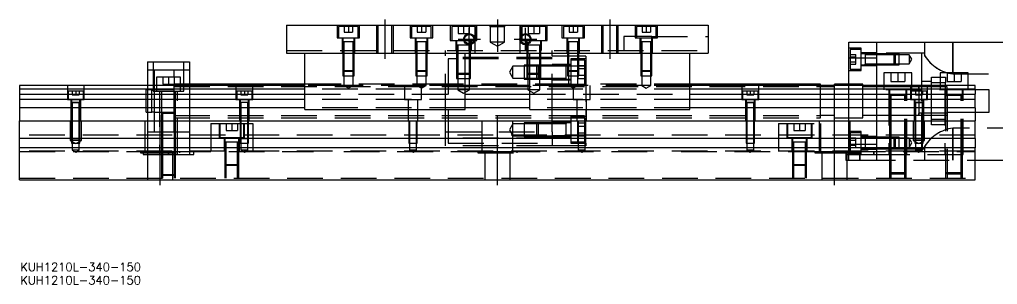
# Model space of a CAD drawing. Extents: x -8 to 530, y -268 to 102.
# Drawn here: x 0 to 347.9, y -268.3 to -174 of the extents above; entities that cross this region are included whole.
import ezdxf

# ---------------------------------------------------------------- set-up
doc = ezdxf.new("R2010")
doc.units = 0
doc.linetypes.add('CENTER', pattern=[50.8, 31.75, -6.35, 6.35, -6.35])
doc.linetypes.add('DASHED', pattern=[19.05, 12.7, -6.35])
doc.layers.get('0').update_dxf_attribs({"linetype": 'CONTINUOUS'})
doc.layers.add('CENTER', color=1, linetype='CENTER')
doc.styles.get("Standard").update_dxf_attribs({"font": 'txt.shx', "height": 3, "bigfont": 'bigfont.shx'})

# ---------------------------------------------------------------- blocks, each defined once
blk = doc.blocks.new('*U2')
at = {"color": 7, "linetype": 'CONTINUOUS'}
blk.add_text('KUH1210L-340-150', height=3, dxfattribs=at).set_placement((0.26, -263.57))
blk = doc.blocks.new('*U3')
at = {"color": 7, "linetype": 'CONTINUOUS'}
blk.add_text('KUH1210L-340-150', height=3, dxfattribs=at).set_placement((0.26, -268.29))

msp = doc.modelspace()

# ---------------------------------------------------------------- linework, layer by layer
at = {"color": 7, "linetype": 'CONTINUOUS'}
for p, q in [((95, -176), (95, -186)), ((95, -176), (245, -176)), ((245, -176), (245, -186)), ((295, -187.67029), (295, -182)), ((295, -182), (305, -182)), ((305, -182), (377, -182)), ((305, -197.5), (305, -182)), ((95, -186), (245, -186)), ((101.5, -206), (101.5, -186)), ((158.5, -206), (158.5, -186)), ((181.5, -206), (181.5, -186)), ((238.5, -206), (238.5, -186)), ((295, -197.5), (295, -187.67029)), ((295, -187.67029), (305, -187.67029)), ((45.5, -189), (45.5, -197.5)), ((45.5, -189), (60.5, -189)), ((60.5, -189), (60.5, -197.5)), ((194.5, -192.75), (194.5, -190.249994)), ((194.5, -195.250006), (194.5, -190.249994)), ((194.5, -195.250006), (194.5, -192.599968)), ((317.5, -193), (307.5, -193)), ((307.5, -193), (307.5, -197.5)), ((317.5, -197.5), (317.5, -193)), ((337.5, -193), (327.5, -193)), ((327.5, -193), (327.5, -197.5)), ((337.5, -197.5), (337.5, -193)), ((0, -197.5), (0, -198.752272)), ((101.5, -197.5), (0, -197.5)), ((101.5, -197), (60.5, -197)), ((181.5, -197.5), (158.5, -197.5)), ((184.1, -194.85), (189.5, -194.85)), ((285, -197), (238.5, -197)), ((340, -197.5), (238.5, -197.5)), ((285, -197.5), (285, -197)), ((290, -197.5), (290, -197)), ((295, -197), (290, -197)), ((320, -197.999994), (320, -208.000006)), ((320, -197.999994), (320, -198.75)), ((340, -198.752272), (340, -197.5)), ((101.5, -198.752272), (0, -198.752272)), ((0, -198.752272), (0, -200.52668)), ((0, -200.52668), (101.5, -200.52668)), ((0, -200.52668), (0, -202.423076)), ((181.5, -198.752272), (158.5, -198.752272)), ((158.5, -200.52668), (181.5, -200.52668)), ((340, -198.752272), (238.5, -198.752272)), ((238.5, -200.52668), (340, -200.52668)), ((315.500006, -201), (309.499994, -201)), ((315.500006, -201), (309.499994, -201)), ((320, -198.75), (320, -199)), ((321, -198.75), (320, -198.75)), ((320, -199), (320, -199.5)), ((320, -200.8), (320, -202.5)), ((324.5, -198.75), (321, -198.75)), ((327.5, -198.75), (324.5, -198.75)), ((329.5, -198.75), (327.5, -198.75)), ((335.500006, -201), (329.499994, -201)), ((335.500006, -201), (329.499994, -201)), ((330, -198.75), (329.5, -198.75)), ((340, -198.752272), (340, -200.52668)), ((340, -202.423076), (340, -200.52668)), ((0, -202.423076), (0, -205.477372)), ((101.5, -202.423076), (0, -202.423076)), ((181.5, -202.423076), (158.5, -202.423076)), ((340, -202.423076), (238.5, -202.423076)), ((320, -202.5), (320, -207.25)), ((320, -203), (320, -208.000006)), ((340, -205.477372), (340, -202.423076)), ((101.5, -205.477372), (0, -205.477372)), ((0, -205.477372), (0, -210)), ((101.5, -206), (158.5, -206)), ((181.5, -205.477372), (158.5, -205.477372)), ((181.5, -206), (238.5, -206)), ((340, -205.477372), (238.5, -205.477372)), ((320, -207.25), (330, -207.25)), ((340, -205.477372), (340, -210)), ((0, -216.3), (0, -210)), ((0, -210), (340, -210)), ((189.5, -211.15), (184.1, -211.15)), ((194.5, -211.15), (189.5, -211.15)), ((194.5, -213.25), (194.5, -210.749994)), ((194.5, -215.750006), (194.5, -210.749994)), ((194.5, -213.25), (194.5, -210.749994)), ((194.5, -215.750006), (194.5, -210.749994)), ((194.5, -215.35), (194.5, -211.15)), ((340, -216.3), (340, -210)), ((184.1, -215.35), (189.5, -215.35)), ((189.5, -215.35), (194.5, -215.35)), ((194.5, -215.750006), (194.5, -215.35)), ((340, -216.3), (0, -216.3)), ((0, -219.7), (0, -216.3)), ((340, -216.3), (340, -219.7)), ((0, -231), (0, -219.7)), ((340, -219.7), (0, -219.7)), ((340, -231), (340, -219.7)), ((340, -224), (377, -224)), ((0, -231), (340, -231))]:
    msp.add_line(p, q, dxfattribs=at)
at = {"color": 3, "linetype": 'DASHED'}
for p, q in [((113, -176), (113, -180.5)), ((120.5, -176.5), (113.5, -176.5)), ((113.5, -176.5), (113.5, -180.5)), ((115.5, -176.5), (115.5, -178.5)), ((117, -176.5), (117, -178.5)), ((118.5, -176.5), (118.5, -178.5)), ((120.5, -180.5), (120.5, -176.5)), ((121, -180.5), (121, -176)), ((127.000006, -176), (127.000006, -186)), ((127.5, -176), (127.5, -186)), ((132.5, -186), (132.5, -176)), ((132.999994, -186), (132.999994, -176)), ((139, -176), (139, -180.5)), ((146.5, -176.5), (139.5, -176.5)), ((139.5, -176.5), (139.5, -180.5)), ((141.5, -176.5), (141.5, -178.5)), ((143, -176.5), (143, -178.5)), ((144.5, -176.5), (144.5, -178.5)), ((146.5, -180.5), (146.5, -176.5)), ((147, -180.5), (147, -176)), ((153.25, -176), (153.25, -181.5)), ((162.25, -176.5), (153.75, -176.5)), ((153.75, -176.5), (153.75, -181.5)), ((156, -176.5), (156, -179)), ((158, -176.5), (158, -179)), ((160, -176.5), (160, -179)), ((162, -176), (162, -186)), ((162.25, -181.5), (162.25, -176.5)), ((162.75, -181.5), (162.75, -176)), ((167.5, -176.5), (167, -176)), ((167.5, -176.5), (167.5, -182)), ((167.5, -176.5), (172.5, -176.5)), ((172.5, -176.5), (173, -176)), ((172.5, -182), (172.5, -176.5)), ((178, -176), (178, -186)), ((178.25, -176), (178.25, -181.5)), ((187.25, -176.5), (178.75, -176.5)), ((178.75, -176.5), (178.75, -179.43875)), ((181, -176.5), (181, -179)), ((183, -176.5), (183, -179)), ((185, -176.5), (185, -179)), ((187.25, -181.5), (187.25, -176.5)), ((187.75, -181.5), (187.75, -176)), ((193, -176), (193, -180.5)), ((200.5, -176.5), (193.5, -176.5)), ((193.5, -176.5), (193.5, -180.5)), ((195.5, -176.5), (195.5, -178.5)), ((197, -176.5), (197, -178.5)), ((198.5, -176.5), (198.5, -178.5)), ((200.5, -180.5), (200.5, -176.5)), ((201, -180.5), (201, -176)), ((207.000006, -176), (207.000006, -186)), ((207.5, -176), (207.5, -186)), ((212.5, -186), (212.5, -176)), ((212.999994, -186), (212.999994, -176)), ((219, -176), (219, -180.5)), ((226.5, -176.5), (219.5, -176.5)), ((219.5, -176.5), (219.5, -180.5)), ((221.5, -176.5), (221.5, -178.5)), ((223, -176.5), (223, -178.5)), ((224.5, -176.5), (224.5, -178.5)), ((226.5, -180.5), (226.5, -176.5)), ((227, -180.5), (227, -176)), ((113, -180.5), (121, -180.5)), ((114.75, -180.5), (114.75, -186)), ((115, -180.5), (115, -181.9)), ((115.5, -178.5), (117, -178.5)), ((117, -178.5), (118.5, -178.5)), ((119, -181.9), (119, -180.5)), ((119.25, -186), (119.25, -180.5)), ((139, -180.5), (147, -180.5)), ((140.75, -180.5), (140.75, -186)), ((141, -180.5), (141, -181.9)), ((141.5, -178.5), (143, -178.5)), ((143, -178.5), (144.5, -178.5)), ((145, -181.9), (145, -180.5)), ((145.25, -186), (145.25, -180.5)), ((156, -179), (158, -179)), ((158, -179), (160, -179)), ((178.75, -179.43875), (178.75, -179.922968)), ((178.75, -179.922968), (178.75, -181.5)), ((181, -179), (183, -179)), ((183, -179), (185, -179)), ((193, -180.5), (201, -180.5)), ((194.75, -180.5), (194.75, -186)), ((195, -180.5), (195, -181.9)), ((195.5, -178.5), (197, -178.5)), ((197, -178.5), (198.5, -178.5)), ((199, -181.9), (199, -180.5)), ((199.25, -186), (199.25, -180.5)), ((215, -180), (215, -185)), ((225, -180), (215, -180)), ((219, -180.5), (227, -180.5)), ((220.75, -180.5), (220.75, -186)), ((221, -180.5), (221, -181.9)), ((221.5, -178.5), (223, -178.5)), ((223, -178.5), (224.5, -178.5)), ((225, -180), (245, -180)), ((225, -180.5), (225, -180)), ((225, -180), (225, -180.5)), ((225, -181.9), (225, -180.5)), ((225.25, -186), (225.25, -180.5)), ((119.000006, -181.9), (114.999994, -181.9)), ((119.000006, -181.9), (114.999994, -181.9)), ((119.000006, -181.9), (114.999994, -181.9)), ((115, -181.895), (115, -181.9)), ((115, -181.9), (115.216462, -181.9)), ((115.216708, -181.9), (115, -181.9)), ((115, -181.9), (115, -181.905)), ((115, -181.9), (115, -186)), ((118.783332, -181.9), (115.216708, -181.9)), ((115.35, -181.9), (115.35, -186)), ((118.65, -186), (118.65, -181.9)), ((119, -181.9), (118.783332, -181.9)), ((118.783538, -181.9), (119, -181.9)), ((119, -181.9), (119, -181.895)), ((119, -181.905), (119, -181.9)), ((119, -186), (119, -181.9)), ((145.000006, -181.9), (140.999994, -181.9)), ((141, -181.895), (141, -181.9)), ((141.216708, -181.9), (141, -181.9)), ((141, -181.9), (141, -181.905)), ((141, -181.9), (141, -186)), ((144.783332, -181.9), (141.216708, -181.9)), ((141.35, -181.9), (141.35, -186)), ((144.65, -186), (144.65, -181.9)), ((145, -181.9), (144.783332, -181.9)), ((145, -181.9), (145, -181.895)), ((145, -181.905), (145, -181.9)), ((145, -186), (145, -181.9)), ((153.25, -181.5), (162.75, -181.5)), ((155.25, -181.5), (155.25, -185)), ((160.500006, -183.1), (155.499994, -183.1)), ((160.500006, -183.1), (155.499994, -183.1)), ((155.5, -181.5), (155.5, -183.1)), ((155.5, -183.095), (155.5, -183.1)), ((155.5, -183.1), (155.757448, -183.1)), ((155.757468, -183.1), (155.5, -183.1)), ((155.5, -183.1), (155.5, -183.105)), ((155.5, -183.1), (155.5, -185)), ((160.013852, -183.1), (155.757468, -183.1)), ((155.9, -183.1), (155.9, -185)), ((160.242552, -183.1), (160.013852, -183.1)), ((160.1, -185), (160.1, -183.1)), ((160.5, -183.1), (160.242552, -183.1)), ((160.242602, -183.1), (160.5, -183.1)), ((160.5, -182.572418), (160.5, -181.5)), ((160.5, -182.936492), (160.5, -182.572418)), ((160.5, -183.1), (160.5, -182.936492)), ((160.5, -183.1), (160.5, -183.095)), ((160.5, -183.105), (160.5, -183.1)), ((160.5, -185), (160.5, -183.1)), ((160.75, -185), (160.75, -181.5)), ((172.5, -182), (167.5, -182)), ((167.5, -182), (170, -183.443376)), ((170, -183.443376), (172.5, -182)), ((178.25, -181.5), (187.75, -181.5)), ((180.25, -181.5), (180.25, -185)), ((185.500006, -183.1), (180.499994, -183.1)), ((185.500006, -183.1), (180.499994, -183.1)), ((180.5, -181.5), (180.5, -182.572418)), ((180.5, -182.572418), (180.5, -182.936492)), ((180.5, -182.936492), (180.5, -183.1)), ((180.5, -183.095), (180.5, -183.1)), ((180.5, -183.1), (180.757448, -183.1)), ((180.757468, -183.1), (180.5, -183.1)), ((180.5, -183.1), (180.5, -183.105)), ((180.5, -183.1), (180.5, -185)), ((185.242552, -183.1), (180.757468, -183.1)), ((180.9, -183.1), (180.9, -185)), ((185.1, -185), (185.1, -183.1)), ((185.5, -183.1), (185.242552, -183.1)), ((185.242602, -183.1), (185.5, -183.1)), ((185.5, -183.1), (185.5, -181.5)), ((185.5, -183.1), (185.5, -183.095)), ((185.5, -183.105), (185.5, -183.1)), ((185.5, -185), (185.5, -183.1)), ((185.75, -185), (185.75, -181.5)), ((199.000006, -181.9), (194.999994, -181.9)), ((199.000006, -181.9), (194.999994, -181.9)), ((199.000006, -181.9), (194.999994, -181.9)), ((199.000006, -181.9), (194.999994, -181.9)), ((195, -181.895), (195, -181.9)), ((195, -181.9), (195.216462, -181.9)), ((195.216708, -181.9), (195, -181.9)), ((195, -181.9), (195, -181.905)), ((195, -181.9), (195, -186)), ((198.783332, -181.9), (195.216708, -181.9)), ((195.35, -181.9), (195.35, -186)), ((198.65, -186), (198.65, -181.9)), ((199, -181.9), (198.783332, -181.9)), ((198.783538, -181.9), (199, -181.9)), ((199, -181.9), (199, -181.895)), ((199, -181.905), (199, -181.9)), ((199, -186), (199, -181.9)), ((225.000006, -181.9), (220.999994, -181.9)), ((225.000006, -181.9), (220.999994, -181.9)), ((225.000006, -181.9), (220.999994, -181.9)), ((225.000006, -181.9), (220.999994, -181.9)), ((221, -181.895), (221, -181.9)), ((221, -181.9), (221.216462, -181.9)), ((221.216708, -181.9), (221, -181.9)), ((221, -181.9), (221, -186)), ((221, -181.9), (221, -181.905)), ((224.783332, -181.9), (221.216708, -181.9)), ((221.35, -181.9), (221.35, -186)), ((224.65, -186), (224.65, -181.9)), ((225, -181.9), (224.783332, -181.9)), ((224.783538, -181.9), (225, -181.9)), ((225, -181.9), (225, -181.895)), ((225, -186), (225, -181.9)), ((225, -181.905), (225, -181.9)), ((299.5, -184.150758), (295, -184.150758)), ((299.5, -192.150758), (299.5, -184.150758)), ((322, -182), (322, -186.477288)), ((332, -193.35635), (332, -182)), ((332, -182), (332, -193.35635)), ((95, -185), (245, -185)), ((115, -186), (115, -192.15)), ((115.000006, -186), (115.000002, -192.15)), ((115.35, -186), (115.35, -192.5)), ((118.65, -192.5), (118.65, -186)), ((118.999998, -192.15), (118.999994, -186)), ((119, -192.15), (119, -186)), ((141, -186), (141, -192.15)), ((141.000006, -186), (141.000002, -192.15)), ((141.35, -186), (141.35, -192.5)), ((144.65, -192.5), (144.65, -186)), ((144.999998, -192.15), (144.999994, -186)), ((145, -192.15), (145, -186)), ((151.5, -186), (151.5, -185)), ((151.5, -206), (151.5, -186)), ((189.5, -187.5), (151.5, -187.5)), ((155.5, -185), (155.5, -186)), ((155.5, -186), (155.5, -193.1)), ((155.500006, -185), (155.500006, -186)), ((155.500006, -186), (155.500006, -193.100006)), ((155.9, -185), (155.9, -186)), ((155.9, -186), (155.9, -193.5)), ((160.1, -193.5), (160.1, -185)), ((160.499994, -193.1), (160.499994, -185)), ((160.5, -193.1), (160.5, -185)), ((180.5, -185), (180.5, -193.1)), ((180.500006, -185), (180.500006, -193.1)), ((180.9, -185), (180.9, -193.5)), ((185.1, -193.5), (185.1, -185)), ((185.499994, -193.1), (185.499994, -185)), ((185.5, -193.1), (185.5, -185)), ((189.5, -186), (189.5, -185)), ((189.5, -206), (189.5, -186)), ((195, -187), (189.5, -187)), ((195, -186), (195, -192.15)), ((195.35, -187), (195, -187)), ((195.000006, -186), (195.000002, -192.15)), ((195.35, -186), (195.35, -192.5)), ((198.65, -187), (195.35, -187)), ((198.65, -192.5), (198.65, -186)), ((199, -187), (198.65, -187)), ((198.999998, -192.15), (198.999994, -186)), ((199, -192.15), (199, -186)), ((201.5, -187), (199, -187)), ((201.5, -187), (201.5, -190.630684)), ((221, -186), (221, -192.15)), ((221.000006, -186), (221.000002, -192.15)), ((221.35, -186), (221.35, -192.5)), ((224.65, -192.5), (224.65, -186)), ((224.999998, -192.15), (224.999994, -186)), ((225, -192.15), (225, -186)), ((295.5, -184.650758), (295.5, -188.150758)), ((299.5, -184.650758), (295.5, -184.650758)), ((295.5, -186.418706), (297.5, -186.418706)), ((295.5, -187.284732), (297.5, -187.284732)), ((297.5, -187.284732), (297.5, -186.418706)), ((297.5, -189.016782), (297.5, -187.284732)), ((305, -185.900758), (299.5, -185.900758)), ((300.9, -186.150758), (299.5, -186.150758)), ((300.9, -186.150758), (300.895, -186.150758)), ((300.9, -186.150752), (300.9, -190.150762)), ((300.9, -186.150752), (300.9, -190.150762)), ((300.9, -186.150752), (300.9, -186.500758)), ((300.9, -186.150758), (300.9, -186.367426)), ((305, -186.150758), (300.9, -186.150758)), ((300.905, -186.150758), (300.9, -186.150758)), ((300.9, -186.367426), (300.9, -188.150758)), ((300.9, -186.500758), (300.9, -188.017714)), ((305, -186.500758), (300.9, -186.500758)), ((321, -186), (305, -186)), ((311.15, -186.150758), (305, -186.150758)), ((311.150006, -186.150762), (305, -186.150762)), ((311.5, -186.500758), (305, -186.500758)), ((311.15, -188.150758), (311.15, -186.150758)), ((311.5, -186.500758), (311.15, -186.150758)), ((313, -186.150762), (311.150006, -186.150762)), ((311.5, -186.500758), (311.5, -188.150758)), ((313, -186.500758), (311.5, -186.500758)), ((313, -190.150752), (313, -186.150762)), ((316.5, -186.500758), (313, -186.500758)), ((316.5, -186.500758), (316.5, -188.150758)), ((317.452628, -188.150758), (316.5, -186.500758)), ((321, -197.5), (321, -186)), ((322, -186), (321, -186)), ((322.038578, -186.714492), (322, -186.477288)), ((322, -186.477288), (322.033206, -186.69572)), ((322.033206, -186.69572), (322.130496, -186.952408)), ((322.151334, -186.995906), (322.038578, -186.714492)), ((47.5, -189), (47.5, -199.5)), ((58.5, -199.5), (58.5, -189)), ((152.5, -188), (152.5, -206)), ((155.5, -188), (152.5, -188)), ((155.9, -188), (155.5, -188)), ((189.5, -188), (155.9, -188)), ((175.5, -190.65), (174.287564, -192.75)), ((175.5, -194.85), (175.5, -190.65)), ((179.5, -190.65), (175.5, -190.65)), ((184.5, -190.250002), (179.5, -190.250006)), ((179.5, -190.250006), (179.5, -195.249994)), ((184.1, -190.65), (179.5, -190.65)), ((184.5, -190.25), (184.1, -190.65)), ((184.1, -194.85), (184.1, -190.65)), ((189.5, -190.65), (184.1, -190.65)), ((184.5, -190.25), (184.5, -195.25)), ((189.5, -190.25), (184.5, -190.25)), ((189.5, -190.250006), (184.5, -190.250002)), ((196.1, -190), (189.5, -190)), ((194.5, -190.25), (189.5, -190.25)), ((195, -190.630684), (189.5, -190.630684)), ((194.5, -190.65), (189.5, -190.65)), ((194.5, -190.25), (194.495, -190.25)), ((194.5, -192.599968), (194.5, -190.249994)), ((194.5, -190.507468), (194.5, -190.25)), ((194.505, -190.25), (194.5, -190.25)), ((195, -190.25), (194.5, -190.25)), ((194.5, -192.599954), (194.5, -190.507468)), ((195.35, -190.25), (195, -190.25)), ((195.35, -190.630684), (195, -190.630684)), ((196.1, -190.25), (195.35, -190.25)), ((198.65, -190.630684), (195.35, -190.630684)), ((196.1, -188), (196.1, -197.5)), ((201.5, -188), (196.1, -188)), ((198.65, -188.5), (196.1, -188.5)), ((198.6, -190.440598), (198.6, -191.5953)), ((201.1, -190.440598), (198.6, -190.440598)), ((199, -188.5), (198.65, -188.5)), ((199, -190.630684), (198.65, -190.630684)), ((201.1, -188.5), (199, -188.5)), ((201.5, -190.630684), (199, -190.630684)), ((201.1, -197), (201.1, -188.5)), ((201.5, -190.630684), (201.5, -206)), ((295.5, -188.150758), (295.5, -191.650758)), ((295.5, -189.016782), (297.5, -189.016782)), ((295.5, -189.882808), (297.5, -189.882808)), ((297.5, -189.882808), (297.5, -189.016782)), ((299.5, -190.150758), (300.905, -190.150758)), ((299.5, -190.400758), (305, -190.400758)), ((300.895, -190.150758), (305, -190.150758)), ((300.9, -188.017714), (300.9, -188.283802)), ((300.9, -188.150758), (300.9, -190.150762)), ((300.9, -188.150758), (300.9, -190.150762)), ((300.9, -188.150758), (300.9, -189.93405)), ((300.9, -188.283802), (300.9, -189.800758)), ((300.9, -189.800758), (305, -189.800758)), ((300.9, -189.93405), (300.9, -190.150758)), ((300.9, -189.93405), (300.9, -190.150758)), ((300.9, -190.150758), (300.9, -189.93409)), ((300.9, -190.150758), (300.9, -189.93409)), ((305, -189.800758), (311.5, -189.800758)), ((305, -190.150752), (311.150006, -190.150752)), ((305, -190.150758), (311.15, -190.150758)), ((311.15, -190.150758), (311.15, -188.150758)), ((311.15, -190.150758), (311.5, -189.800758)), ((311.150006, -190.150752), (313, -190.150752)), ((311.5, -188.150758), (311.5, -189.800758)), ((311.5, -189.800758), (313, -189.800758)), ((313, -189.800758), (316.5, -189.800758)), ((316.5, -188.150758), (316.5, -189.800758)), ((316.5, -189.800758), (317.452628, -188.150758)), ((48, -192), (45.5, -192)), ((48, -197.5), (48, -192)), ((55, -192), (48, -192)), ((57.25, -194.5), (48.75, -194.5)), ((48.75, -194.5), (48.75, -197.5)), ((51, -194.5), (51, -197)), ((53, -194.5), (53, -197)), ((55, -194.5), (55, -192)), ((60.5, -192), (55, -192)), ((55, -194.5), (55, -197)), ((57.25, -197.5), (57.25, -194.5)), ((115, -192.15), (119, -192.15)), ((115, -192.15), (115.35, -192.5)), ((115.000002, -192.15), (115.000006, -194)), ((115.000006, -194), (118.999994, -194)), ((118.65, -192.5), (115.35, -192.5)), ((115.35, -192.5), (115.35, -194)), ((115.35, -194), (115.35, -197.5)), ((118.65, -192.5), (119, -192.15)), ((118.65, -194), (118.65, -192.5)), ((118.65, -197.5), (118.65, -194)), ((118.999994, -194), (118.999998, -192.15)), ((141, -192.15), (145, -192.15)), ((141, -192.15), (141.35, -192.5)), ((141.000002, -192.15), (141.000006, -194)), ((141.000006, -194), (144.999994, -194)), ((144.65, -192.5), (141.35, -192.5)), ((141.35, -192.5), (141.35, -194)), ((141.35, -194), (141.35, -197.5)), ((144.65, -192.5), (145, -192.15)), ((144.65, -194), (144.65, -192.5)), ((144.65, -197.5), (144.65, -194)), ((144.999994, -194), (144.999998, -192.15)), ((155.5, -193.1), (160.5, -193.1)), ((155.5, -193.1), (155.9, -193.5)), ((155.500006, -193.100006), (155.500006, -195)), ((160.1, -193.5), (155.9, -193.5)), ((155.9, -193.5), (155.9, -195)), ((160.1, -193.5), (160.5, -193.1)), ((160.1, -195), (160.1, -193.5)), ((160.499994, -195), (160.499994, -193.1)), ((174.287564, -192.75), (175.5, -194.85)), ((180.5, -193.1), (185.5, -193.1)), ((180.5, -193.1), (180.9, -193.5)), ((180.500006, -193.1), (180.500006, -195)), ((185.1, -193.5), (180.9, -193.5)), ((180.9, -193.5), (180.9, -195)), ((185.1, -193.5), (185.5, -193.1)), ((185.1, -195), (185.1, -193.5)), ((185.499994, -195), (185.499994, -193.1)), ((194.5, -192.95002), (194.5, -192.599954)), ((194.5, -194.992552), (194.5, -192.95002)), ((195, -192.15), (199, -192.15)), ((195, -192.15), (195.35, -192.5)), ((195.000002, -192.15), (195.000006, -194)), ((195.000006, -194), (198.999994, -194)), ((198.65, -192.5), (195.35, -192.5)), ((195.35, -192.5), (195.35, -194)), ((195.35, -194), (195.35, -197.5)), ((198.6, -191.5953), (198.6, -193.9047)), ((201.1, -191.5953), (198.6, -191.5953)), ((201.1, -193.9047), (198.6, -193.9047)), ((198.6, -193.9047), (198.6, -195.059402)), ((198.65, -192.5), (199, -192.15)), ((198.65, -194), (198.65, -192.5)), ((198.65, -197.5), (198.65, -194)), ((198.999994, -194), (198.999998, -192.15)), ((221, -192.15), (225, -192.15)), ((221, -192.15), (221.35, -192.5)), ((221.000002, -192.15), (221.000006, -194)), ((221.000006, -194), (224.999994, -194)), ((224.65, -192.5), (221.35, -192.5)), ((221.35, -192.5), (221.35, -194)), ((221.35, -194), (221.35, -197.5)), ((224.65, -192.5), (225, -192.15)), ((224.65, -194), (224.65, -192.5)), ((224.65, -197.5), (224.65, -194)), ((224.999994, -194), (224.999998, -192.15)), ((295, -192.150758), (299.5, -192.150758)), ((295.5, -191.650758), (299.5, -191.650758)), ((310, -193), (310, -196)), ((312.5, -193), (312.5, -196)), ((315, -193), (315, -196)), ((324.5, -194.5), (327.5, -194.5)), ((324.5, -196.5), (324.5, -194.5)), ((327.5, -194.5), (329.5, -194.5)), ((329.5, -194.5), (329.5, -196.5)), ((330, -193), (330, -196)), ((332, -193.35635), (357, -193.35635)), ((332.5, -193), (332.5, -196)), ((335, -193), (335, -196)), ((17, -197.5), (17, -202.5)), ((23, -202.5), (23, -197.5)), ((45.5, -197.5), (45.5, -210)), ((48, -203), (48, -197.5)), ((48.75, -197.5), (48.75, -199.5)), ((51, -197), (53, -197)), ((53, -197), (55, -197)), ((55, -197.5), (55, -197)), ((57.25, -197), (55, -197)), ((55, -199.5), (55, -197.5)), ((55, -197.875), (285, -197.875)), ((60.5, -197), (57.25, -197)), ((57.25, -199.5), (57.25, -197.5)), ((60.5, -197.5), (60.5, -210)), ((77, -197.5), (77, -202.5)), ((83, -202.5), (83, -197.5)), ((152.5, -197), (101.5, -197)), ((115.35, -197.5), (101.5, -197.5)), ((118.65, -197.5), (115.35, -197.5)), ((115.35, -197.5), (117, -198.452628)), ((117, -198.452628), (118.65, -197.5)), ((141.35, -197.5), (118.65, -197.5)), ((137, -197.5), (137, -202.5)), ((144.65, -197.5), (141.35, -197.5)), ((141.35, -197.5), (143, -198.452628)), ((143, -198.452628), (144.65, -197.5)), ((143, -202.5), (143, -197.5)), ((158.5, -197.5), (144.65, -197.5)), ((196.1, -197), (152.5, -197)), ((155.500006, -195), (160.499994, -195)), ((155.9, -195), (155.9, -199)), ((160.1, -199), (160.1, -195)), ((175.5, -194.85), (179.5, -194.85)), ((179.5, -194.85), (184.1, -194.85)), ((179.5, -195.249994), (184.5, -195.249998)), ((180.500006, -195), (185.499994, -195)), ((180.9, -195), (180.9, -199)), ((195.35, -197.5), (181.5, -197.5)), ((184.1, -194.85), (184.5, -195.25)), ((184.1, -194.85), (189.5, -194.85)), ((184.5, -195.249998), (189.5, -195.249994)), ((184.5, -195.25), (189.5, -195.249998)), ((185.1, -199), (185.1, -195)), ((189.5, -194.85), (194.5, -194.85)), ((189.5, -195.249998), (194.505, -195.25)), ((189.5, -195.5), (196.1, -195.5)), ((194.495, -195.25), (196.1, -195.25)), ((194.5, -195.25), (194.5, -194.992552)), ((198.65, -197.5), (195.35, -197.5)), ((195.35, -197.5), (197, -198.452628)), ((196.1, -197), (201.1, -197)), ((197, -198.452628), (198.65, -197.5)), ((197, -197.5), (197, -202.5)), ((201.1, -195.059402), (198.6, -195.059402)), ((221.35, -197.5), (198.65, -197.5)), ((201.5, -197), (201.1, -197)), ((238.5, -197), (201.5, -197)), ((203, -202.5), (203, -197.5)), ((224.65, -197.5), (221.35, -197.5)), ((221.35, -197.5), (223, -198.452628)), ((223, -198.452628), (224.65, -197.5)), ((238.5, -197.5), (224.65, -197.5)), ((257, -197.5), (257, -202.5)), ((263, -202.5), (263, -197.5)), ((285, -203), (285, -197.5)), ((290, -198), (285, -198)), ((290, -203), (290, -197.5)), ((300, -197), (295, -197)), ((295, -210), (295, -197.5)), ((300, -197.5), (300, -197)), ((300, -203), (300, -197.5)), ((305, -198), (300, -198)), ((305, -199), (305, -197.5)), ((307.5, -198), (305, -198)), ((307.5, -197.5), (307.5, -199)), ((317.5, -198), (307.5, -198)), ((310, -196), (312.5, -196)), ((312.5, -196), (315, -196)), ((317, -197.5), (317, -202.5)), ((317.5, -199), (317.5, -197.5)), ((320, -198), (317.5, -198)), ((320, -198), (319.995, -198)), ((320, -198), (320, -198.564922)), ((320, -198.564038), (320, -198)), ((320.005, -198), (320, -198)), ((321, -198), (320, -198)), ((324.5, -196), (321, -196)), ((321, -199), (321, -197.5)), ((324.5, -198), (321, -198)), ((323, -202.5), (323, -197.5)), ((327.5, -196.5), (324.5, -196.5)), ((324.5, -197.5), (324.5, -196.5)), ((324.5, -199), (324.5, -197.5)), ((327.5, -198), (324.5, -198)), ((329.5, -196.5), (327.5, -196.5)), ((327.5, -197.5), (327.5, -199)), ((329.5, -198), (327.5, -198)), ((329.5, -197.5), (329.5, -196.5)), ((329.5, -199), (329.5, -197.5)), ((330, -198), (329.5, -198)), ((330, -196), (332.5, -196)), ((330, -199), (330, -198)), ((332.5, -196), (335, -196)), ((337.5, -199), (337.5, -197.5)), ((22.75, -199.5), (17.25, -199.5)), ((17.25, -199.5), (17.25, -202.5)), ((18.75, -199.5), (18.75, -200.8)), ((18.75, -200.8), (20, -200.8)), ((20, -199.5), (20, -200.8)), ((20, -200.8), (21.25, -200.8)), ((21.25, -199.5), (21.25, -200.8)), ((22.75, -202.5), (22.75, -199.5)), ((45, -203), (45, -199)), ((45.5, -199), (45, -199)), ((47.1, -199), (45.5, -199)), ((47.1, -203), (47.1, -199)), ((48, -199.2), (47.1, -199.2)), ((47.5, -199.5), (58.5, -199.5)), ((48.75, -199), (48, -199)), ((55, -199), (48.75, -199)), ((49.75, -199.5), (49.75, -222)), ((50.5, -199.5), (50.5, -207.5)), ((55, -203), (55, -199.5)), ((55.5, -207.5), (55.5, -199.5)), ((56.25, -222), (56.25, -199.5)), ((82.75, -199.5), (77.25, -199.5)), ((77.25, -199.5), (77.25, -202.5)), ((78.75, -199.5), (78.75, -200.8)), ((78.75, -200.8), (80, -200.8)), ((80, -199.5), (80, -200.8)), ((80, -200.8), (81.25, -200.8)), ((81.25, -199.5), (81.25, -200.8)), ((82.75, -202.5), (82.75, -199.5)), ((158.5, -198.752272), (101.5, -198.752272)), ((101.5, -200.52668), (158.5, -200.52668)), ((160.1, -199), (155.9, -199)), ((155.9, -199), (158, -200.212436)), ((158, -200.212436), (160.1, -199)), ((185.1, -199), (180.9, -199)), ((180.9, -199), (183, -200.212436)), ((238.5, -198.752272), (181.5, -198.752272)), ((181.5, -200.52668), (238.5, -200.52668)), ((183, -200.212436), (185.1, -199)), ((262.75, -199.5), (257.25, -199.5)), ((257.25, -199.5), (257.25, -202.5)), ((258.75, -199.5), (258.75, -200.8)), ((258.75, -200.8), (260, -200.8)), ((260, -199.5), (260, -200.8)), ((260, -200.8), (261.25, -200.8)), ((261.25, -199.5), (261.25, -200.8)), ((262.75, -202.5), (262.75, -199.5)), ((340, -199), (305, -199)), ((305, -210), (305, -199)), ((309.25, -199), (309.25, -222)), ((309.5, -199), (309.5, -201)), ((309.5, -200.995), (309.5, -201)), ((309.849602, -201), (309.5, -201)), ((309.5, -201), (309.5, -201.005)), ((309.5, -201), (309.5, -210)), ((315.15035, -201), (309.849602, -201)), ((310, -201), (310, -210)), ((315, -222), (315, -201)), ((315.5, -201), (315.15035, -201)), ((315.5, -201), (315.5, -199)), ((315.5, -201), (315.5, -200.995)), ((315.5, -201.005), (315.5, -201)), ((315.5, -222), (315.5, -201)), ((315.75, -222), (315.75, -199)), ((322.75, -199.5), (317.25, -199.5)), ((317.25, -199.5), (317.25, -202.5)), ((318.75, -199.5), (318.75, -200.8)), ((318.75, -200.8), (320, -200.8)), ((320, -198.564922), (320, -198.999226)), ((320, -198.999226), (320, -199.399154)), ((320, -199.5), (320, -200.8)), ((320, -200.8), (321.25, -200.8)), ((320, -200.899918), (320, -202.499894)), ((321, -199.5), (321, -199)), ((321, -202.5), (321, -199.5)), ((321.25, -199.5), (321.25, -200.8)), ((322.75, -202.5), (322.75, -199.5)), ((324.5, -209.5), (324.5, -199)), ((329.25, -199), (329.25, -222)), ((329.5, -199), (329.5, -201)), ((329.5, -200.995), (329.5, -201)), ((329.5, -201), (329.84965, -201)), ((329.849602, -201), (329.5, -201)), ((329.5, -201), (329.5, -222)), ((329.5, -201), (329.5, -201.005)), ((335.15035, -201), (329.849602, -201)), ((330, -201), (330, -199)), ((330, -201), (330, -222)), ((335, -222), (335, -201)), ((335.150204, -201), (335.5, -201)), ((335.5, -201), (335.15035, -201)), ((335.5, -201), (335.5, -199)), ((335.5, -201), (335.5, -200.995)), ((335.5, -222), (335.5, -201)), ((335.5, -201.005), (335.5, -201)), ((335.75, -222), (335.75, -199)), ((345, -199), (340, -199)), ((345, -203), (345, -199)), ((17, -202.5), (23, -202.5)), ((18.25, -202.5), (18.25, -210)), ((21.500006, -203.5), (18.499994, -203.5)), ((19.998804, -203.5), (18.499994, -203.5)), ((21.500006, -203.5), (18.499994, -203.5)), ((19.998804, -203.5), (18.499994, -203.5)), ((18.5, -202.5), (18.5, -203.5)), ((18.5, -203.495), (18.5, -203.5)), ((18.5, -203.5), (18.62467, -203.5)), ((18.624678, -203.5), (18.5, -203.5)), ((18.5, -203.5), (18.62467, -203.5)), ((18.624678, -203.5), (18.5, -203.5)), ((18.5, -203.5), (18.5, -203.505)), ((18.5, -203.5), (18.5, -210)), ((18.62467, -203.5), (21.375392, -203.5)), ((18.62467, -203.5), (21.375392, -203.5)), ((19.998804, -203.5), (18.624678, -203.5)), ((19.998804, -203.5), (18.624678, -203.5)), ((18.75, -203.5), (18.75, -210)), ((21.500006, -203.5), (19.998804, -203.5)), ((21.500006, -203.5), (19.998804, -203.5)), ((21.37533, -203.5), (19.998804, -203.5)), ((21.37533, -203.5), (19.998804, -203.5)), ((21.25, -210), (21.25, -203.5)), ((21.5, -203.5), (21.37533, -203.5)), ((21.5, -203.5), (21.37533, -203.5)), ((21.375392, -203.5), (21.5, -203.5)), ((21.375392, -203.5), (21.5, -203.5)), ((21.5, -203.5), (21.5, -202.5)), ((21.5, -203.5), (21.5, -203.495)), ((21.5, -203.505), (21.5, -203.5)), ((21.5, -210), (21.5, -203.5)), ((21.75, -210), (21.75, -202.5)), ((45, -207), (45, -203)), ((47.1, -207), (47.1, -203)), ((48, -210), (48, -203)), ((55, -207.500302), (55, -203)), ((77, -202.5), (83, -202.5)), ((78.25, -202.5), (78.25, -210)), ((79.998804, -203.5), (78.499994, -203.5)), ((79.998804, -203.5), (78.499994, -203.5)), ((78.5, -202.5), (78.5, -203.5)), ((78.5, -203.495), (78.5, -203.5)), ((78.624678, -203.5), (78.5, -203.5)), ((78.624678, -203.5), (78.5, -203.5)), ((78.5, -203.5), (78.5, -203.505)), ((78.5, -203.5), (78.5, -210)), ((79.998804, -203.5), (78.624678, -203.5)), ((79.998804, -203.5), (78.624678, -203.5)), ((78.75, -203.5), (78.75, -210)), ((81.500006, -203.5), (79.998804, -203.5)), ((81.500006, -203.5), (79.998804, -203.5)), ((81.37533, -203.5), (79.998804, -203.5)), ((81.37533, -203.5), (79.998804, -203.5)), ((81.25, -210), (81.25, -203.5)), ((81.5, -203.5), (81.37533, -203.5)), ((81.5, -203.5), (81.37533, -203.5)), ((81.5, -203.5), (81.5, -202.5)), ((81.5, -203.5), (81.5, -203.495)), ((81.5, -203.505), (81.5, -203.5)), ((81.5, -210), (81.5, -203.5)), ((81.75, -210), (81.75, -202.5)), ((158.5, -202.423076), (101.5, -202.423076)), ((137, -202.5), (143, -202.5)), ((138.25, -202.5), (138.25, -210)), ((141.75, -210), (141.75, -202.5)), ((238.5, -202.423076), (181.5, -202.423076)), ((197, -202.5), (203, -202.5)), ((198.25, -202.5), (198.25, -210)), ((201.75, -210), (201.75, -202.5)), ((257, -202.5), (263, -202.5)), ((258.25, -202.5), (258.25, -210)), ((261.500006, -203.5), (258.499994, -203.5)), ((259.998804, -203.5), (258.499994, -203.5)), ((259.998804, -203.5), (258.499994, -203.5)), ((258.5, -202.5), (258.5, -203.5)), ((258.5, -203.495), (258.5, -203.5)), ((258.5, -203.5), (258.62467, -203.5)), ((258.624678, -203.5), (258.5, -203.5)), ((258.624678, -203.5), (258.5, -203.5)), ((258.5, -203.5), (258.5, -203.505)), ((258.5, -203.5), (258.5, -210)), ((258.62467, -203.5), (261.375392, -203.5)), ((259.998804, -203.5), (258.624678, -203.5)), ((259.998804, -203.5), (258.624678, -203.5)), ((258.75, -203.5), (258.75, -210)), ((261.500006, -203.5), (259.998804, -203.5)), ((261.500006, -203.5), (259.998804, -203.5)), ((261.37533, -203.5), (259.998804, -203.5)), ((261.37533, -203.5), (259.998804, -203.5)), ((261.25, -210), (261.25, -203.5)), ((261.5, -203.5), (261.37533, -203.5)), ((261.5, -203.5), (261.37533, -203.5)), ((261.375392, -203.5), (261.5, -203.5)), ((261.5, -203.5), (261.5, -202.5)), ((261.5, -203.5), (261.5, -203.495)), ((261.5, -203.505), (261.5, -203.5)), ((261.5, -210), (261.5, -203.5)), ((261.75, -210), (261.75, -202.5)), ((285, -209), (285, -203)), ((290, -209), (290, -203)), ((300, -209), (300, -203)), ((317, -202.5), (323, -202.5)), ((318.25, -202.5), (318.25, -210)), ((319.998804, -203.5), (318.499994, -203.5)), ((319.998804, -203.5), (318.499994, -203.5)), ((318.5, -202.5), (318.5, -203.5)), ((318.5, -203.495), (318.5, -203.5)), ((318.5, -203.5), (318.62467, -203.5)), ((318.624678, -203.5), (318.5, -203.5)), ((318.624678, -203.5), (318.5, -203.5)), ((318.5, -203.5), (318.5, -210)), ((318.5, -203.5), (318.5, -203.505)), ((318.62467, -203.5), (321.375392, -203.5)), ((319.998804, -203.5), (318.624678, -203.5)), ((319.998804, -203.5), (318.624678, -203.5)), ((318.75, -203.5), (318.75, -210)), ((321.500006, -203.5), (319.998804, -203.5)), ((321.500006, -203.5), (319.998804, -203.5)), ((321.37533, -203.5), (319.998804, -203.5)), ((321.37533, -203.5), (319.998804, -203.5)), ((320, -202.499894), (320, -203.200036)), ((320, -203.200036), (320, -207.43509)), ((321, -203), (321, -202.5)), ((321, -220), (321, -203)), ((321.25, -210), (321.25, -203.5)), ((321.5, -203.5), (321.37533, -203.5)), ((321.5, -203.5), (321.37533, -203.5)), ((321.375392, -203.5), (321.5, -203.5)), ((321.5, -203.5), (321.5, -202.5)), ((321.5, -203.5), (321.5, -203.495)), ((321.5, -210), (321.5, -203.5)), ((321.5, -203.505), (321.5, -203.5)), ((321.75, -210), (321.75, -202.5)), ((345, -207), (345, -203)), ((45, -207), (45.5, -207)), ((45.5, -207), (47.1, -207)), ((47.1, -206.8), (48, -206.8)), ((48, -207), (50.5, -207)), ((55.500006, -207.5), (50.499994, -207.5)), ((55.500006, -207.5), (50.499994, -207.5)), ((50.5, -207), (55, -207)), ((50.5, -207.495), (50.5, -207.5)), ((50.5, -207.5), (50.757448, -207.5)), ((50.757468, -207.5), (50.5, -207.5)), ((50.5, -207.5), (50.5, -207.505)), ((50.5, -207.5), (50.5, -210)), ((55.242552, -207.5), (50.757468, -207.5)), ((50.9, -207.5), (50.9, -210)), ((55, -210), (55, -207.500302)), ((55, -208.125), (285, -208.125)), ((55.1, -210), (55.1, -207.5)), ((55.5, -207.5), (55.242552, -207.5)), ((55.242602, -207.5), (55.5, -207.5)), ((55.5, -207.5), (55.5, -207.495)), ((55.5, -207.505), (55.5, -207.5)), ((55.5, -210), (55.5, -207.5)), ((158.5, -205.477372), (101.5, -205.477372)), ((151.5, -210), (151.5, -206)), ((152.5, -206), (152.5, -210)), ((238.5, -205.477372), (181.5, -205.477372)), ((189.5, -210), (189.5, -206)), ((196.1, -208.5), (196.1, -218)), ((201.5, -208.5), (196.1, -208.5)), ((201.5, -206), (201.5, -210)), ((285, -208), (290, -208)), ((300, -208), (305, -208)), ((305, -208), (309.5, -208)), ((309.5, -208), (310, -208)), ((310, -208), (320.005, -208)), ((319.995, -208), (329.5, -208)), ((320, -207.43509), (320, -208)), ((320, -208), (320, -207.435962)), ((320.005, -208), (329.5, -208)), ((329.5, -208), (330, -208)), ((330, -207), (340, -207)), ((340, -207), (345, -207)), ((18, -210), (18, -217)), ((18.5, -210), (18.5, -216.25)), ((18.500006, -210), (18.500006, -216.250006)), ((18.75, -210), (18.75, -216.3)), ((21.25, -216.3), (21.25, -210)), ((21.499994, -216.250006), (21.499994, -210)), ((21.5, -216.25), (21.5, -210)), ((22, -217), (22, -210)), ((44.638098, -221), (44.638098, -210)), ((45.5, -210), (45.5, -216.3)), ((48, -214), (48, -210)), ((50.5, -210), (50.5, -216.3)), ((50.9, -210), (50.9, -216.3)), ((55, -209), (285, -209)), ((55, -214), (55, -210)), ((55.1, -216.3), (55.1, -210)), ((55.361902, -210), (55.361902, -221)), ((55.5, -216.3), (55.5, -210)), ((60.5, -210), (60.5, -216.3)), ((68, -211), (68, -216.3)), ((68, -211), (78.5, -211)), ((71, -211), (71, -216)), ((71.25, -211), (71.25, -216)), ((73.5, -211), (73.5, -213.5)), ((75.5, -211), (75.5, -213.5)), ((77.5, -211), (77.5, -213.5)), ((78.5, -210), (78.5, -216.25)), ((78.5, -211), (78.75, -211)), ((78.500006, -210), (78.500006, -216.250006)), ((78.75, -210), (78.75, -216.3)), ((78.75, -211), (81.25, -211)), ((79.75, -216), (79.75, -211)), ((80, -216), (80, -211)), ((81.25, -216.3), (81.25, -210)), ((81.25, -211), (81.5, -211)), ((81.499994, -216.250006), (81.499994, -210)), ((81.5, -216.25), (81.5, -210)), ((81.5, -211), (83, -211)), ((83, -211), (83, -216.3)), ((138.500006, -210), (138.500006, -216.3)), ((138.75, -210), (138.75, -218)), ((141.25, -218), (141.25, -210)), ((141.499994, -216.3), (141.499994, -210)), ((151.5, -214), (151.5, -210)), ((152.5, -210), (152.5, -216.3)), ((164.638098, -221), (164.638098, -210)), ((175.5, -211.15), (174.287564, -213.25)), ((175.361902, -210), (175.361902, -221)), ((175.5, -215.35), (175.5, -211.15)), ((179.5, -211.15), (175.5, -211.15)), ((184.5, -210.750002), (179.5, -210.750006)), ((179.5, -210.750006), (179.5, -215.749994)), ((184.1, -211.15), (179.5, -211.15)), ((184.5, -210.75), (184.1, -211.15)), ((184.1, -215.35), (184.1, -211.15)), ((184.5, -210.75), (184.5, -215.75)), ((189.5, -210.75), (184.5, -210.75)), ((189.5, -210.750006), (184.5, -210.750002)), ((189.5, -214), (189.5, -210)), ((196.1, -210.5), (189.5, -210.5)), ((194.505, -210.75), (189.5, -210.75)), ((196.1, -210.75), (194.495, -210.75)), ((194.5, -210.75), (194.5, -211.007448)), ((194.5, -211.007468), (194.5, -210.75)), ((194.5, -210.75), (194.5, -211.007448)), ((194.5, -211.007468), (194.5, -210.75)), ((194.5, -213.099954), (194.5, -211.007468)), ((201.1, -209), (196.1, -209)), ((198.500006, -210), (198.500006, -216.3)), ((198.6, -210.940598), (198.6, -212.0953)), ((201.1, -210.940598), (198.6, -210.940598)), ((201.1, -212.0953), (198.6, -212.0953)), ((198.6, -212.0953), (198.6, -214.4047)), ((198.75, -210), (198.75, -218)), ((201.1, -210), (201.1, -209)), ((201.1, -216.3), (201.1, -210)), ((201.25, -218), (201.25, -210)), ((201.499994, -216.3), (201.499994, -210)), ((258.5, -210), (258.5, -216.25)), ((258.500006, -210), (258.500006, -216.250006)), ((258.75, -210), (258.75, -216.3)), ((261.25, -216.3), (261.25, -210)), ((261.499994, -216.250006), (261.499994, -210)), ((261.5, -216.25), (261.5, -210)), ((270, -211), (270, -216.3)), ((270, -211), (285, -211)), ((273, -211), (273, -216)), ((273.25, -211), (273.25, -216)), ((275.5, -211), (275.5, -213.5)), ((277.5, -211), (277.5, -213.5)), ((279.5, -211), (279.5, -213.5)), ((281.75, -216), (281.75, -211)), ((282, -216), (282, -211)), ((284.638098, -221), (284.638098, -210)), ((285, -211), (285, -216.3)), ((290, -209), (295, -209)), ((295, -209), (300, -209)), ((295, -216.3), (295, -210)), ((295.361902, -210), (295.361902, -221)), ((305, -216.3), (305, -210)), ((309.5, -210), (309.5, -216.3)), ((310, -210), (310, -216.3)), ((318, -210), (318, -217)), ((318.5, -210), (318.5, -216.25)), ((318.500006, -210), (318.500006, -216.250006)), ((318.75, -210), (318.75, -216.3)), ((321.25, -216.3), (321.25, -210)), ((321.499994, -216.250006), (321.499994, -210)), ((321.5, -216.25), (321.5, -210)), ((322, -217), (322, -210)), ((324.5, -209.5), (329.5, -209.5)), ((324.5, -211.5), (324.5, -209.5)), ((329.5, -211.5), (324.5, -211.5)), ((340, -215.15), (0, -215.15)), ((45.5, -214), (48, -214)), ((48, -214), (50.5, -214)), ((50.5, -214), (50.9, -214)), ((50.9, -214), (55, -214)), ((55, -214), (60.5, -214)), ((73.5, -213.5), (75.5, -213.5)), ((75.5, -213.5), (77.5, -213.5)), ((151.5, -214), (189.5, -214)), ((151.5, -216.3), (151.5, -214)), ((174.287564, -213.25), (175.5, -215.35)), ((175.5, -215.35), (179.5, -215.35)), ((179.5, -215.35), (184.1, -215.35)), ((184.1, -215.35), (184.5, -215.75)), ((189.5, -214), (189.5, -216.3)), ((198.500006, -215.369316), (189.5, -215.369316)), ((194.5, -215.492552), (194.5, -213.099954)), ((194.5, -215.75), (194.5, -215.492552)), ((201.5, -215.369316), (198.500006, -215.369316)), ((198.6, -214.4047), (198.6, -215.559402)), ((201.1, -214.4047), (198.6, -214.4047)), ((201.1, -215.559402), (198.6, -215.559402)), ((275.5, -213.5), (277.5, -213.5)), ((277.5, -213.5), (279.5, -213.5)), ((299.5, -213.849242), (295, -213.849242)), ((295.5, -214.349242), (295.5, -216.3)), ((299.5, -214.349242), (295.5, -214.349242)), ((299.5, -221.849242), (299.5, -213.849242)), ((305, -215.599242), (299.5, -215.599242)), ((357, -212.64365), (332, -212.64365)), ((332, -224), (332, -212.64365)), ((332, -212.64365), (332, -222)), ((22, -217), (18, -217)), ((18, -217), (20, -218.1547)), ((18.5, -216.25), (21.5, -216.25)), ((18.5, -216.25), (18.55, -216.3)), ((18.500006, -216.250006), (18.500006, -216.3)), ((18.500006, -216.3), (18.500006, -218)), ((18.500006, -218), (21.499994, -218)), ((18.55, -216.3), (18.75, -216.5)), ((18.75, -216.3), (18.75, -216.5)), ((21.25, -216.5), (18.75, -216.5)), ((18.75, -216.5), (18.75, -218)), ((18.75, -218), (18.75, -220.5)), ((20, -218.1547), (22, -217)), ((21.25, -216.5), (21.25, -216.3)), ((21.25, -216.5), (21.45, -216.3)), ((21.25, -218), (21.25, -216.5)), ((21.25, -220.5), (21.25, -218)), ((21.45, -216.3), (21.5, -216.25)), ((21.499994, -216.3), (21.499994, -216.250006)), ((21.499994, -218), (21.499994, -216.3)), ((45.5, -216.3), (45.5, -219.7)), ((50.5, -216.3), (50.5, -219.7)), ((50.9, -216.3), (50.9, -219.7)), ((55.1, -219.7), (55.1, -216.3)), ((55.5, -219.7), (55.5, -216.3)), ((60.5, -216.3), (60.5, -219.7)), ((68, -216.3), (68, -219.7)), ((71, -216), (80, -216)), ((72.75, -216), (72.75, -221)), ((78.000006, -217.6), (72.999994, -217.6)), ((73, -216), (73, -216.3)), ((73, -216.3), (73, -217.6)), ((73, -217.595), (73, -217.6)), ((73.257468, -217.6), (73, -217.6)), ((73, -217.6), (73, -217.605)), ((73, -217.6), (73, -219.7)), ((77.742552, -217.6), (73.257468, -217.6)), ((73.4, -217.6), (73.4, -219.7)), ((77.6, -219.7), (77.6, -217.6)), ((78, -217.6), (77.742552, -217.6)), ((78, -216.3), (78, -216)), ((78, -217.6), (78, -216.3)), ((78, -217.6), (78, -217.595)), ((78, -217.605), (78, -217.6)), ((78, -219.7), (78, -217.6)), ((78.25, -221), (78.25, -216)), ((78.5, -216.25), (81.5, -216.25)), ((78.5, -216.25), (78.55, -216.3)), ((78.500006, -216.250006), (78.500006, -216.3)), ((78.500006, -216.3), (78.500006, -218)), ((78.500006, -218), (81.499994, -218)), ((78.55, -216.3), (78.75, -216.5)), ((78.75, -216.3), (78.75, -216.5)), ((81.25, -216.5), (78.75, -216.5)), ((78.75, -216.5), (78.75, -218)), ((78.75, -218), (78.75, -220.5)), ((81.25, -216.5), (81.25, -216.3)), ((81.25, -216.5), (81.45, -216.3)), ((81.25, -218), (81.25, -216.5)), ((81.25, -220.5), (81.25, -218)), ((81.45, -216.3), (81.5, -216.25)), ((81.499994, -216.3), (81.499994, -216.250006)), ((81.499994, -218), (81.499994, -216.3)), ((83, -216.3), (83, -219.7)), ((138.500006, -216.3), (138.500006, -218)), ((138.500006, -218), (141.499994, -218)), ((138.75, -218), (138.75, -220.5)), ((141.25, -220.5), (141.25, -218)), ((141.499994, -218), (141.499994, -216.3)), ((189.5, -216.275918), (151.5, -216.275918)), ((151.5, -219), (151.5, -216.3)), ((189.5, -219), (151.5, -219)), ((152.5, -216.3), (152.5, -218)), ((152.5, -218), (189.5, -218)), ((179.5, -215.749994), (184.5, -215.749998)), ((184.5, -215.749998), (189.5, -215.749994)), ((184.5, -215.75), (189.5, -215.75)), ((189.5, -215.75), (194.5, -215.75)), ((189.5, -216), (196.1, -216)), ((189.5, -216.3), (189.5, -219)), ((201.5, -219), (189.5, -219)), ((194.495, -215.75), (194.5, -215.75)), ((194.5, -215.75), (194.505, -215.75)), ((194.5, -215.75), (196.1, -215.75)), ((196.1, -217.5), (198.500006, -217.5)), ((196.1, -218), (198.500006, -218)), ((198.500006, -216.3), (198.500006, -218)), ((198.500006, -217.5), (201.1, -217.5)), ((198.500006, -218), (201.499994, -218)), ((198.75, -218), (198.75, -220.5)), ((201.1, -217.5), (201.1, -216.3)), ((201.25, -220.5), (201.25, -218)), ((201.499994, -218), (201.499994, -216.3)), ((201.5, -218), (201.5, -219)), ((258.5, -216.25), (261.5, -216.25)), ((258.5, -216.25), (258.55, -216.3)), ((258.500006, -216.250006), (258.500006, -216.3)), ((258.500006, -216.3), (258.500006, -218)), ((258.500006, -218), (261.499994, -218)), ((258.55, -216.3), (258.75, -216.5)), ((258.75, -216.3), (258.75, -216.5)), ((261.25, -216.5), (258.75, -216.5)), ((258.75, -216.5), (258.75, -218)), ((258.75, -218), (258.75, -220.5)), ((261.25, -216.5), (261.25, -216.3)), ((261.25, -216.5), (261.45, -216.3)), ((261.25, -218), (261.25, -216.5)), ((261.25, -220.5), (261.25, -218)), ((261.45, -216.3), (261.5, -216.25)), ((261.499994, -216.3), (261.499994, -216.250006)), ((261.499994, -218), (261.499994, -216.3)), ((270, -216.3), (270, -219.7)), ((273, -216), (282, -216)), ((274.75, -216), (274.75, -221)), ((280.000006, -217.6), (274.999994, -217.6)), ((280.000006, -217.6), (274.999994, -217.6)), ((275, -216), (275, -216.3)), ((275, -216.3), (275, -217.6)), ((275, -217.595), (275, -217.6)), ((275.257468, -217.6), (275, -217.6)), ((275, -217.6), (275, -217.605)), ((275, -217.6), (275, -219.7)), ((279.742552, -217.6), (275.257468, -217.6)), ((275.4, -217.6), (275.4, -219.7)), ((279.6, -219.7), (279.6, -217.6)), ((280, -217.6), (279.742552, -217.6)), ((280, -216.3), (280, -216)), ((280, -217.6), (280, -216.3)), ((280, -217.6), (280, -217.595)), ((280, -217.605), (280, -217.6)), ((280, -219.7), (280, -217.6)), ((280.25, -221), (280.25, -216)), ((285, -216.3), (285, -219.7)), ((295, -218.32971), (295, -216.3)), ((295, -218.32971), (305, -218.32971)), ((295, -219.7), (295, -218.32971)), ((295.5, -216.117192), (297.5, -216.117192)), ((295.5, -216.3), (295.5, -217.849242)), ((295.5, -216.983218), (297.5, -216.983218)), ((295.5, -217.849242), (295.5, -219.7)), ((295.5, -218.715268), (297.5, -218.715268)), ((297.5, -216.983218), (297.5, -216.117192)), ((297.5, -218.715268), (297.5, -216.983218)), ((297.5, -219.581294), (297.5, -218.715268)), ((300.9, -215.849242), (299.5, -215.849242)), ((300.9, -215.849242), (300.895, -215.849242)), ((300.9, -215.849238), (300.9, -219.849248)), ((300.9, -215.849238), (300.9, -216.3)), ((300.9, -215.849242), (300.9, -216.06591)), ((305, -215.849242), (300.9, -215.849242)), ((300.905, -215.849242), (300.9, -215.849242)), ((300.9, -216.06591), (300.9, -216.299676)), ((305, -216.199242), (300.9, -216.199242)), ((300.9, -216.299676), (300.9, -216.434256)), ((300.9, -216.3), (300.9, -216.434252)), ((300.9, -216.434252), (300.9, -217.709196)), ((300.9, -216.434256), (300.9, -217.849242)), ((300.9, -217.709196), (300.9, -217.989288)), ((300.9, -217.849242), (300.9, -219.849248)), ((300.9, -217.849242), (300.9, -219.264302)), ((300.9, -217.989288), (300.9, -219.264304)), ((309.5, -215.849242), (305, -215.849242)), ((309.5, -215.849248), (305, -215.849248)), ((309.5, -216.199242), (305, -216.199242)), ((305, -219.7), (305, -216.3)), ((310, -215.849242), (309.5, -215.849242)), ((310, -215.849248), (309.5, -215.849248)), ((310, -216.199242), (309.5, -216.199242)), ((309.5, -216.3), (309.5, -219.7)), ((311.15, -215.849242), (310, -215.849242)), ((311.150006, -215.849248), (310, -215.849248)), ((311.5, -216.199242), (310, -216.199242)), ((310, -216.3), (310, -219.7)), ((311.15, -216.3), (311.15, -215.849242)), ((311.5, -216.199242), (311.15, -215.849242)), ((311.15, -217.849242), (311.15, -216.3)), ((311.15, -219.7), (311.15, -217.849242)), ((313, -215.849248), (311.150006, -215.849248)), ((311.5, -216.199242), (311.5, -216.3)), ((313, -216.199242), (311.5, -216.199242)), ((311.5, -216.3), (311.5, -217.849242)), ((311.5, -217.849242), (311.5, -219.499242)), ((313, -216.3), (313, -215.849248)), ((316.5, -216.199242), (313, -216.199242)), ((313, -219.7), (313, -216.3)), ((316.5, -216.199242), (316.5, -217.849242)), ((317.452628, -217.849242), (316.5, -216.199242)), ((316.5, -217.849242), (316.5, -219.499242)), ((316.5, -219.499242), (317.452628, -217.849242)), ((322, -217), (318, -217)), ((318, -217), (320, -218.1547)), ((318.5, -216.25), (321.5, -216.25)), ((318.5, -216.25), (318.55, -216.3)), ((318.500006, -216.250006), (318.500006, -216.3)), ((318.500006, -216.3), (318.500006, -218)), ((318.500006, -218), (321.499994, -218)), ((318.55, -216.3), (318.75, -216.5)), ((318.75, -216.3), (318.75, -216.5)), ((321.25, -216.5), (318.75, -216.5)), ((318.75, -216.5), (318.75, -218)), ((318.75, -218), (318.75, -220.5)), ((320, -218.1547), (322, -217)), ((321.25, -216.5), (321.25, -216.3)), ((321.25, -216.5), (321.45, -216.3)), ((321.25, -218), (321.25, -216.5)), ((321.25, -220.5), (321.25, -218)), ((321.45, -216.3), (321.5, -216.25)), ((321.499994, -216.3), (321.499994, -216.250006)), ((321.499994, -218), (321.499994, -216.3)), ((322.033206, -219.30428), (322.130496, -219.047592)), ((322.151334, -219.004094), (322.038578, -219.285508)), ((340, -220.85), (0, -220.85)), ((0, -221), (44.638098, -221)), ((21.25, -220.5), (18.75, -220.5)), ((18.75, -220.5), (20, -221.221688)), ((20, -221.221688), (21.25, -220.5)), ((43, -221), (43, -221.5)), ((43, -221.5), (57, -221.5)), ((44, -221), (44, -222)), ((44, -222), (53, -222)), ((44.638098, -221), (55.361902, -221)), ((45.5, -219.7), (45.5, -221)), ((45.5, -221), (45.5, -221.5)), ((45.5, -221.5), (45.5, -231)), ((50.5, -219.7), (50.5, -221)), ((50.5, -221), (50.5, -222)), ((50.5, -222), (50.5, -229.1)), ((50.500006, -222), (50.500006, -229.100006)), ((50.9, -219.7), (50.9, -221)), ((50.9, -221), (50.9, -222)), ((50.9, -222), (50.9, -229.5)), ((53, -221), (53, -222)), ((53, -222), (53, -221)), ((53, -222), (62, -222)), ((54.5, -231), (54.5, -221.5)), ((55.1, -221), (55.1, -219.7)), ((55.1, -222), (55.1, -221)), ((55.1, -229.5), (55.1, -222)), ((55.361902, -221), (104.638098, -221)), ((55.499994, -229.100006), (55.499994, -222)), ((55.5, -221), (55.5, -219.7)), ((55.5, -222), (55.5, -221)), ((55.5, -229.1), (55.5, -222)), ((57, -221.5), (57, -221)), ((60.5, -219.7), (60.5, -222)), ((62, -222), (62, -221)), ((68, -219.7), (68, -221)), ((73, -219.7), (73, -221)), ((73, -221), (73, -225.6)), ((73.000006, -221), (73.000006, -225.600006)), ((73.4, -219.7), (73.4, -221)), ((73.4, -221), (73.4, -226)), ((77.6, -221), (77.6, -219.7)), ((77.6, -226), (77.6, -221)), ((77.999994, -225.600006), (77.999994, -221)), ((78, -221), (78, -219.7)), ((78, -225.6), (78, -221)), ((81.25, -220.5), (78.75, -220.5)), ((78.75, -220.5), (80, -221.221688)), ((80, -221.221688), (81.25, -220.5)), ((83, -219.7), (83, -221)), ((115.361902, -221), (224.638098, -221)), ((141.25, -220.5), (138.75, -220.5)), ((138.75, -220.5), (140, -221.221688)), ((140, -221.221688), (141.25, -220.5)), ((163, -221), (163, -221.5)), ((163, -221.5), (177, -221.5)), ((164.638098, -221), (175.361902, -221)), ((165.5, -221.5), (165.5, -231)), ((174.5, -231), (174.5, -221.5)), ((177, -221.5), (177, -221)), ((201.25, -220.5), (198.75, -220.5)), ((198.75, -220.5), (200, -221.221688)), ((200, -221.221688), (201.25, -220.5)), ((235.361902, -221), (284.638098, -221)), ((261.25, -220.5), (258.75, -220.5)), ((258.75, -220.5), (260, -221.221688)), ((260, -221.221688), (261.25, -220.5)), ((270, -219.7), (270, -221)), ((275, -219.7), (275, -221)), ((275, -221), (275, -225.6)), ((275.000006, -221), (275.000006, -225.600006)), ((275.4, -219.7), (275.4, -221)), ((275.4, -221), (275.4, -226)), ((279.6, -221), (279.6, -219.7)), ((279.6, -226), (279.6, -221)), ((279.999994, -225.600006), (279.999994, -221)), ((280, -221), (280, -219.7)), ((280, -225.6), (280, -221)), ((283, -221), (283, -221.5)), ((283, -221.5), (297, -221.5)), ((284.638098, -221), (295.361902, -221)), ((285, -219.7), (285, -221)), ((285.5, -221.5), (285.5, -231)), ((294, -221), (294, -222)), ((294, -222), (304, -222)), ((294, -222), (294, -224)), ((294.5, -231), (294.5, -221.5)), ((295, -221), (295, -219.7)), ((295, -224), (295, -221)), ((295, -221.849242), (299.5, -221.849242)), ((295.361902, -221), (340, -221)), ((295.5, -219.581294), (297.5, -219.581294)), ((295.5, -219.7), (295.5, -221)), ((295.5, -221), (295.5, -221.349242)), ((295.5, -221.349242), (299.5, -221.349242)), ((297, -221.5), (297, -221)), ((299, -224), (299, -222)), ((299, -222), (299, -224)), ((299.5, -219.849242), (300.9, -219.849242)), ((299.5, -220.099242), (305, -220.099242)), ((300.895, -219.849242), (300.9, -219.849242)), ((300.9, -219.264302), (300.9, -219.632534)), ((300.9, -219.264304), (300.9, -219.7)), ((300.9, -219.499242), (305, -219.499242)), ((300.9, -219.632534), (300.9, -219.700154)), ((300.9, -219.7), (300.9, -219.849248)), ((300.9, -219.700154), (300.9, -219.849242)), ((300.9, -219.849242), (305, -219.849242)), ((300.9, -219.849242), (300.905, -219.849242)), ((304, -222), (304, -221)), ((304, -221), (304, -222)), ((304, -222), (340, -222)), ((305, -219.499242), (309.5, -219.499242)), ((305, -222), (305, -219.7)), ((305, -219.849238), (309.5, -219.849238)), ((305, -219.849242), (309.5, -219.849242)), ((305, -220), (309.5, -220)), ((305, -224), (305, -222)), ((309.5, -219.499242), (310, -219.499242)), ((309.5, -219.7), (309.5, -222)), ((309.5, -219.849238), (310, -219.849238)), ((309.5, -219.849242), (310, -219.849242)), ((309.5, -220), (310, -220)), ((309.5, -222), (309.5, -228.5)), ((309.500006, -222), (309.500006, -228.500006)), ((310, -219.499242), (311.5, -219.499242)), ((310, -219.7), (310, -222)), ((310, -219.849238), (311.150006, -219.849238)), ((310, -219.849242), (311.15, -219.849242)), ((310, -220), (321, -220)), ((310, -222), (310, -229)), ((311.15, -219.849242), (311.15, -219.7)), ((311.15, -219.849242), (311.299242, -219.7)), ((311.150006, -219.849238), (313, -219.849238)), ((311.299242, -219.7), (311.5, -219.499242)), ((311.5, -219.499242), (313, -219.499242)), ((313, -219.499242), (316.5, -219.499242)), ((313, -219.849238), (313, -219.7)), ((315, -229), (315, -222)), ((315.499994, -228.500006), (315.499994, -222)), ((315.5, -228.5), (315.5, -222)), ((321.25, -220.5), (318.75, -220.5)), ((318.75, -220.5), (320, -221.221688)), ((320, -221.221688), (321.25, -220.5)), ((321, -220), (322, -220)), ((322.038578, -219.285508), (322, -219.522712)), ((322, -219.522712), (322.033206, -219.30428)), ((322, -219.522712), (322, -224)), ((329.5, -222), (329.5, -228.5)), ((329.500006, -222), (329.500006, -228.500006)), ((330, -222), (330, -229)), ((332, -222), (332, -224)), ((335, -229), (335, -222)), ((335.499994, -228.500006), (335.499994, -222)), ((335.5, -228.5), (335.5, -222)), ((73, -225.6), (78, -225.6)), ((73, -225.6), (73.4, -226)), ((73.000006, -225.600006), (73.000006, -230.5)), ((77.6, -226), (73.4, -226)), ((73.4, -226), (73.4, -230.5)), ((77.6, -226), (78, -225.6)), ((77.6, -230.5), (77.6, -226)), ((77.999994, -230.5), (77.999994, -225.600006)), ((275, -225.6), (280, -225.6)), ((275, -225.6), (275.4, -226)), ((275.000006, -225.600006), (275.000006, -230.5)), ((279.6, -226), (275.4, -226)), ((275.4, -226), (275.4, -230.5)), ((279.6, -226), (280, -225.6)), ((279.6, -230.5), (279.6, -226)), ((279.999994, -230.5), (279.999994, -225.600006)), ((294, -224), (299, -224)), ((299, -224), (340, -224)), ((50.5, -229.1), (55.5, -229.1)), ((50.5, -229.1), (50.9, -229.5)), ((50.500006, -229.100006), (50.500006, -230.5)), ((55.1, -229.5), (50.9, -229.5)), ((50.9, -229.5), (50.9, -230.5)), ((55.1, -229.5), (55.5, -229.1)), ((55.1, -230.5), (55.1, -229.5)), ((55.499994, -230.5), (55.499994, -229.100006)), ((309.5, -228.5), (315.5, -228.5)), ((309.5, -228.5), (310, -229)), ((309.500006, -228.500006), (309.500006, -230.5)), ((315, -229), (310, -229)), ((310, -229), (310, -230.5)), ((315, -229), (315.5, -228.5)), ((315, -230.5), (315, -229)), ((315.499994, -230.5), (315.499994, -228.500006)), ((329.5, -228.5), (335.5, -228.5)), ((329.5, -228.5), (330, -229)), ((329.500006, -228.500006), (329.500006, -230.5)), ((335, -229), (330, -229)), ((330, -229), (330, -230.5)), ((335, -229), (335.5, -228.5)), ((335, -230.5), (335, -229)), ((335.499994, -230.5), (335.499994, -228.500006)), ((0, -230.5), (340, -230.5))]:
    msp.add_line(p, q, dxfattribs=at)
at = {"color": 3, "linetype": 'CONTINUOUS'}
for centre in [(160, -181), (180, -181)]:
    msp.add_circle(centre, 2, dxfattribs=at)
at = {"color": 7, "linetype": 'CONTINUOUS'}
for centre in [(160, -181), (180, -181)]:
    msp.add_circle(centre, 1.65, dxfattribs=at)
at = {"color": 3, "linetype": 'DASHED'}
for centre, radius, start, end in [((333.97411, -179.506712), 13.989624, 212.15624316, 261.88777618), ((333.996387, -179.459917), 14.039103, 212.46509038, 261.82472024), ((333.97411, -226.493288), 13.989624, 98.11222382, 147.84375684), ((333.996387, -226.540083), 14.039103, 98.17527976, 147.53490962)]:
    msp.add_arc(centre, radius, start, end, dxfattribs=at)
at = {"layer": 'CENTER', "color": 1, "linetype": 'CENTER'}
for p, q in [((130, -174), (130, -188)), ((160, -185), (160, -177)), ((170, -174), (170, -185.443376)), ((180, -185), (180, -177)), ((210, -174), (210, -188)), ((156, -181), (164, -181)), ((176, -181), (184, -181)), ((50, -233), (50, -208)), ((170, -233), (170, -208)), ((290, -233), (290, -208))]:
    msp.add_line(p, q, dxfattribs=at)

# ---------------------------------------------------------------- block references
at = {"color": 7, "linetype": 'CONTINUOUS'}
for name in ['*U2', '*U3']:
    msp.add_blockref(name, (0, 0), dxfattribs=at)

doc.saveas('drawing.dxf')
